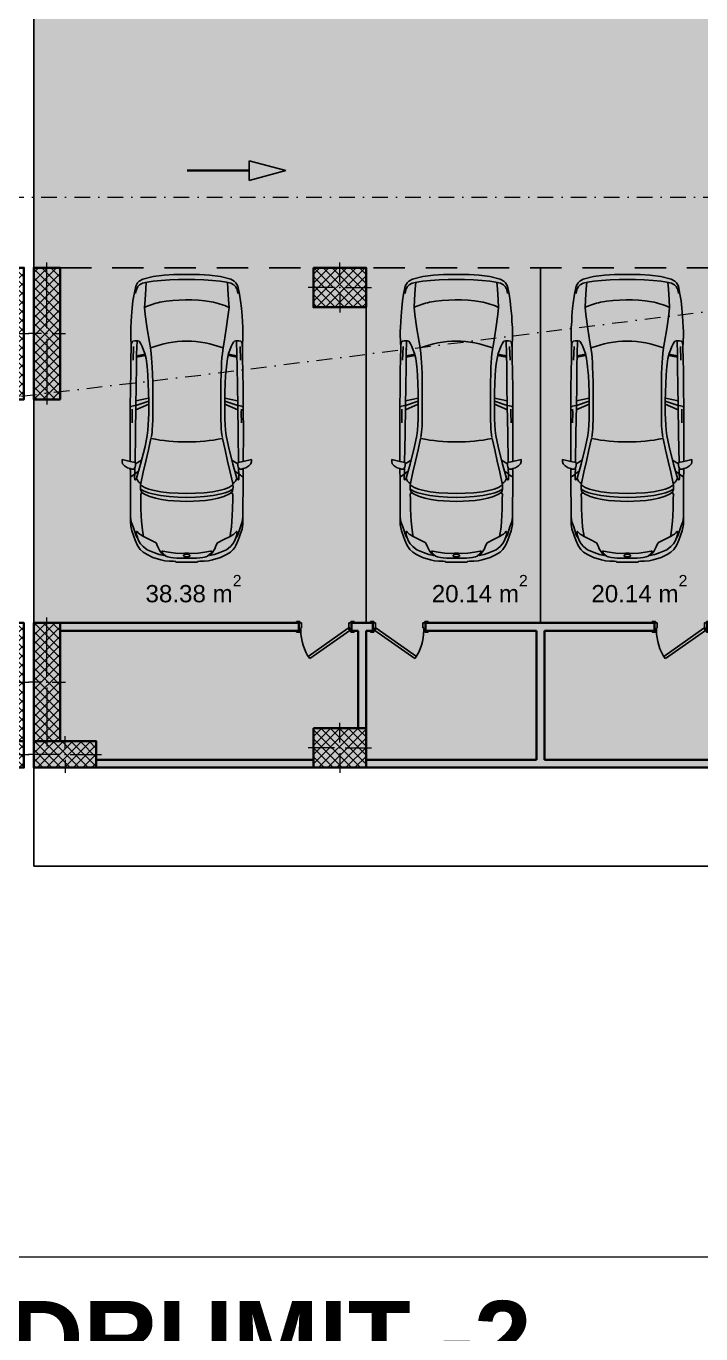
# Model space of a CAD drawing. Header units: millimetres. Extents: x -7085 to 122800, y -120799 to 121915.
# Drawn here: x 27435 to 37686, y -27612 to -7726 of the extents above; entities that cross this region are included whole.
import ezdxf

# ---------------------------------------------------------------- set-up
doc = ezdxf.new("R2010")
doc.units = ezdxf.units.MM
doc.header["$MEASUREMENT"] = 0
doc.linetypes.add('Dot & Dashed', pattern=[502.708322, 238.125, -132.291667, 0, -132.291655])
doc.linetypes.add('Long Dashed', pattern=[793.749976, 476.249993, -317.499983])
for name, color, linetype in [('A - Dimensionimi', 7, 'Continuous'), ('A - Muret', 7, 'Continuous'), ('A - Pllaka Themel', 7, 'Continuous'), ('A - Shtyllat', 7, 'Continuous'), ('A -Polyline', 7, 'Continuous'), ('Marker - Section', 7, 'Continuous')]:
    doc.layers.add(name, color=color, linetype=linetype)
for name, color, linetype, lineweight in [('A - Dimensionimi_Pen_No__1', 7, 'Continuous', 13), ('A - Dimensionimi_Pen_No__101', 252, 'Continuous', 13), ('A - Dimensionimi_Pen_No__47', 7, 'Continuous', 25), ('A - Muret_Pen_No__7', 7, 'Continuous', 35), ('A - Pllaka Themel_Pen_No__42', 8, 'Continuous', 25), ('A - Shtyllat_Pen_No__1', 7, 'Continuous', 13), ('A - Shtyllat_Pen_No__7', 7, 'Continuous', 35), ('A -Polyline_Pen_No__42', 8, 'Continuous', 25), ('ARCHICAD Doors_Pen_No__42', 8, 'Continuous', 25), ('Interior - Furniture _Pen_No__42', 8, 'Continuous', 25)]:
    doc.layers.add(name, color=color, linetype=linetype, lineweight=lineweight)
for name, color, linetype, lineweight, true_color in [('A - Fill Zone_Pen_No__102', 7, 'Continuous', 13, 0xcccccc), ('A - Fill Zone_Pen_No__156', 7, 'Continuous', 20, 0x54689e), ('A - Fill Zone_Pen_No__176', 7, 'Continuous', 15, 0x93a0c6), ('A - Muret_Pen_No__102', 7, 'Continuous', 13, 0xcccccc), ('A - Parcelat_Pen_No__161', 7, 'Continuous', 13, 0x6a6a6a), ('A -Polyline_Pen_No__48', 7, 'Continuous', 25, 0xa80f02), ('A -Polyline_Pen_No__8', 7, 'Continuous', 35, 0xa80f02), ('Annotation - Text_Pen_No__62', 7, 'Continuous', 20, 0xaaaaaa), ('Marker - Section_Pen_No__85', 7, 'Continuous', 20, 0x80c2ff)]:
    doc.layers.add(name, color=color, linetype=linetype, lineweight=lineweight, true_color=true_color)
doc.styles.add('GENERATED_STYLE_1', font='')
doc.styles.add('GENERATED_STYLE_2', font='')
doc.styles.get('GENERATED_STYLE_1').set_extended_font_data('Arial')
doc.styles.get('GENERATED_STYLE_2').set_extended_font_data('Arial', bold=True)
doc.dimstyles.new('GENERATED_STYLE__1', dxfattribs={"dimtxt": 202.500004, "dimasz": 71.25, "dimexe": 0.18, "dimexo": 100000, "dimgap": 0.09, "dimtad": 1, "dimtih": 1, "dimtoh": 1, "dimdec": 0, "dimlfac": 0.1, "dimzin": 0, "dimdsep": 46, "dimtxsty": 'GENERATED_STYLE_1', "dimblk": 'ARROWHEAD_6', "dimblk1": 'ARROWHEAD_6', "dimblk2": 'ARROWHEAD_6', "dimcen": 0.09, "dimclrd": 252, "dimclre": 252, "dimclrt": 7, "dimadec": 0, "dimazin": 0, "dimtfac": 1, "dimtdec": 4, "dimtmove": 0, "dimatfit": 3, "dimfxl": 0, "dimtolj": 1, "dimtzin": 0, "dimarcsym": 0})
pattern_1 = [(45, (0, 0), (-68.9429, 68.9429), []), (135, (0, 0), (68.9429, 68.9429), [])]

# ---------------------------------------------------------------- blocks, each defined once
blk = doc.blocks.new('Slab_2', base_point=(27550, -20501))
at = {"layer": 'A - Pllaka Themel_Pen_No__42', "color": 8, "linetype": 'Continuous', "lineweight": 25, "flags": 128}
blk.add_lwpolyline([(27550, -20501), (52100, -20501), (52100, 1500), (27550, 1500)], close=True, dxfattribs=at)
blk = doc.blocks.new('Door 22')
at = {"layer": 'ARCHICAD Doors_Pen_No__42', "color": 8, "linetype": 'Continuous', "lineweight": 25}
for p, q in [((-260, 394), (-237, 427)), ((-237, 427), (372, 0)), ((349, -33), (-260, 394)), ((-387, 24), (-437, 24)), ((-437, 24), (-437, 5)), ((-437, 5), (-387, 5)), ((-400, 5), (-437, 5)), ((-400, 5), (-437, 5)), ((-375, 5), (-400, 5)), ((-400, 5), (-400, 0)), ((-400, 0), (-400, 5)), ((-400, 0), (-400, 5)), ((-400, 0), (-375, 0)), ((-372, 0), (-400, 0)), ((-400, 0), (-400, -115)), ((-400, -115), (-400, 0)), ((-400, -115), (-400, 0)), ((-387, 5), (-387, 24)), ((-375, 0), (-375, 5)), ((-372, -40), (-372, 0)), ((372, 0), (349, -33)), ((400, 0), (372, 0)), ((372, 0), (372, -40)), ((400, 5), (375, 5)), ((375, 5), (375, 0)), ((375, 0), (400, 0)), ((437, 24), (387, 24)), ((387, 24), (387, 5)), ((387, 5), (437, 5)), ((400, 0), (400, 5)), ((400, 0), (400, 5)), ((400, 0), (400, 5)), ((400, 5), (437, 5)), ((400, 5), (437, 5)), ((400, -115), (400, 0)), ((400, -115), (400, 0)), ((400, -115), (400, 0)), ((437, 5), (437, 24)), ((-387, -115), (-437, -115)), ((-437, -115), (-437, -134)), ((-400, -115), (-437, -115)), ((-400, -115), (-437, -115)), ((-437, -134), (-387, -134)), ((-400, -115), (-360, -115)), ((-387, -134), (-387, -115)), ((-360, -40), (-372, -40)), ((-360, -115), (-360, -40)), ((372, -40), (360, -40)), ((360, -40), (360, -115)), ((360, -115), (400, -115)), ((437, -115), (387, -115)), ((387, -115), (387, -134)), ((387, -134), (437, -134)), ((400, -115), (437, -115)), ((400, -115), (437, -115)), ((437, -134), (437, -115))]:
    blk.add_line(p, q, dxfattribs=at)
blk.add_arc((372, 0), 744, 145, 180, dxfattribs=at)
blk = doc.blocks.new('Wall_4', base_point=(27550, -16801))
at = {"layer": 'A - Muret_Pen_No__102', "linetype": 'Continuous', "lineweight": 0, "true_color": 0xcccccc}
for points in [[(27950, -16801), (27950, -16921), (31580, -16921), (31580, -16801)], [(32380, -16801), (32380, -16921), (32704, -16921), (32704, -16801)], [(33504, -16801), (33504, -16921), (36984, -16921), (36984, -16801)], [(37900, -16801), (37784, -16801), (37784, -16921), (37900, -16921)]]:
    blk.add_hatch(color=254, dxfattribs=at).paths.add_polyline_path(points)
at = {"layer": 'A - Muret_Pen_No__7', "color": 7, "linetype": 'Continuous', "lineweight": 35}
for p, q in [((31580, -16801), (31543, -16801)), ((31580, -16801), (31580, -16916)), ((32380, -16801), (32417, -16801)), ((32380, -16801), (32380, -16916)), ((32704, -16801), (32667, -16801)), ((32704, -16801), (32704, -16916)), ((33504, -16801), (33541, -16801)), ((33504, -16801), (33504, -16916)), ((36984, -16801), (36947, -16801)), ((36984, -16801), (36984, -16916)), ((37784, -16801), (37821, -16801)), ((37784, -16801), (37784, -16916)), ((31580, -16921), (31543, -16921)), ((31580, -16916), (31580, -16921)), ((32380, -16916), (32380, -16921)), ((32380, -16921), (32417, -16921)), ((32704, -16921), (32667, -16921)), ((32704, -16916), (32704, -16921)), ((33504, -16916), (33504, -16921)), ((33504, -16921), (33541, -16921)), ((36984, -16921), (36947, -16921)), ((36984, -16916), (36984, -16921)), ((37784, -16916), (37784, -16921)), ((37784, -16921), (37821, -16921))]:
    blk.add_line(p, q, dxfattribs=at)
at = {"layer": 'A - Muret_Pen_No__7', "color": 7, "linetype": 'Continuous', "lineweight": 35, "flags": 128}
for points in [[(31580, -16801), (27950, -16801)], [(32704, -16801), (32380, -16801)], [(36984, -16801), (33504, -16801)], [(37900, -16801), (37784, -16801)], [(27950, -16921), (31580, -16921)], [(32380, -16921), (32480, -16921)], [(32600, -16921), (32704, -16921)], [(33504, -16921), (35190, -16921)], [(35310, -16921), (36984, -16921)], [(37784, -16921), (37900, -16921)]]:
    blk.add_lwpolyline(points, dxfattribs=at)
at = {"layer": 'ARCHICAD Doors_Pen_No__42', "color": 8, "linetype": 'Continuous', "lineweight": 25, "xscale": -1, "zscale": 1000, "rotation": 180}
for p in [(31980, -16916), (37384, -16916)]:
    blk.add_blockref('Door 22', p, dxfattribs=at)
at = {"layer": 'ARCHICAD Doors_Pen_No__42', "color": 8, "linetype": 'Continuous', "lineweight": 25, "zscale": 1000, "rotation": 180}
blk.add_blockref('Door 22', (33104, -16916), dxfattribs=at)
blk = doc.blocks.new('Wall_5', base_point=(32600, -16801))
at = {"layer": 'A - Muret_Pen_No__102', "linetype": 'Continuous', "lineweight": 0, "true_color": 0xcccccc}
blk.add_hatch(color=254, dxfattribs=at).paths.add_polyline_path([(32480, -16921), (32480, -18401), (32600, -18401), (32600, -16921)])
at = {"layer": 'A - Muret_Pen_No__7', "color": 7, "linetype": 'Continuous', "lineweight": 35, "flags": 128}
for points in [[(32480, -16921), (32480, -18401)], [(32600, -18401), (32600, -16921)]]:
    blk.add_lwpolyline(points, dxfattribs=at)
blk = doc.blocks.new('Wall_29', base_point=(35250, -16801))
at = {"layer": 'A - Muret_Pen_No__102', "linetype": 'Continuous', "lineweight": 0, "true_color": 0xcccccc}
blk.add_hatch(color=254, dxfattribs=at).paths.add_polyline_path([(35190, -16921), (35190, -18881), (35310, -18881), (35310, -16921)])
at = {"layer": 'A - Muret_Pen_No__7', "color": 7, "linetype": 'Continuous', "lineweight": 35, "flags": 128}
for points in [[(35190, -16921), (35190, -18881)], [(35310, -18881), (35310, -16921)]]:
    blk.add_lwpolyline(points, dxfattribs=at)
blk = doc.blocks.new('Wall_36', base_point=(28500, -19001))
at = {"layer": 'A - Muret_Pen_No__102', "linetype": 'Continuous', "lineweight": 0, "true_color": 0xcccccc}
for points in [[(28500, -18881), (28500, -19001), (31800, -19001), (31800, -18881)], [(37900, -18881), (32600, -18881), (32600, -19001), (37900, -19001)], [(41300, -18881), (38700, -18881), (38700, -19001), (41300, -19001)], [(42100, -18881), (42100, -19001), (47050, -19001), (47050, -18881)], [(47850, -18881), (47850, -19001), (51150, -19001), (51150, -18881)]]:
    blk.add_hatch(color=254, dxfattribs=at).paths.add_polyline_path(points)
at = {"layer": 'A - Muret_Pen_No__7', "color": 7, "linetype": 'Continuous', "lineweight": 35, "flags": 128}
for points in [[(31800, -18881), (28500, -18881)], [(35190, -18881), (32600, -18881)], [(37900, -18881), (35310, -18881)], [(41300, -18881), (38700, -18881)], [(44515, -18881), (42100, -18881)], [(47050, -18881), (44635, -18881)], [(51150, -18881), (47850, -18881)], [(28500, -19001), (31800, -19001)], [(32600, -19001), (37900, -19001)], [(38700, -19001), (41300, -19001)], [(42100, -19001), (47050, -19001)], [(47850, -19001), (51150, -19001)]]:
    blk.add_lwpolyline(points, dxfattribs=at)
blk = doc.blocks.new('Column_20', base_point=(27200, -17701))
at = {"layer": 'A - Shtyllat', "linetype": 'Continuous', "lineweight": 0, "true_color": 0x000000}
h = blk.add_hatch(dxfattribs=at)
h.set_pattern_fill('Concrete_Block', color=18, style=0, pattern_type=2)
h.set_pattern_definition(pattern_1)
h.paths.add_polyline_path([(27000, -16801), (27000, -18601), (27400, -18601), (27400, -16801)])
at = {"layer": 'A - Shtyllat_Pen_No__1', "color": 7, "linetype": 'Continuous', "lineweight": 13}
for p, q in [((27200, -17621), (27200, -16721)), ((27120, -17701), (26920, -17701)), ((27200, -17781), (27200, -18681)), ((27280, -17701), (27480, -17701))]:
    blk.add_line(p, q, dxfattribs=at)
blk.add_point((27200, -17701), dxfattribs=at)
at = {"layer": 'A - Shtyllat_Pen_No__7', "color": 7, "linetype": 'Continuous', "lineweight": 35, "flags": 128}
blk.add_lwpolyline([(27000, -16801), (27400, -16801), (27400, -18601), (27000, -18601)], close=True, dxfattribs=at)
blk = doc.blocks.new('Column_21', base_point=(26925, -18801))
at = {"layer": 'A - Shtyllat', "linetype": 'Continuous', "lineweight": 0, "true_color": 0x000000}
h = blk.add_hatch(dxfattribs=at)
h.set_pattern_fill('Concrete_Block', color=18, style=0, pattern_type=2)
h.set_pattern_definition(pattern_1)
h.paths.add_polyline_path([(26450, -19001), (27400, -19001), (27400, -18601), (26450, -18601)])
at = {"layer": 'A - Shtyllat_Pen_No__1', "color": 7, "linetype": 'Continuous', "lineweight": 13}
for p, q in [((26925, -18721), (26925, -18521)), ((26845, -18801), (26370, -18801)), ((26925, -18881), (26925, -19081)), ((27005, -18801), (27480, -18801))]:
    blk.add_line(p, q, dxfattribs=at)
blk.add_point((26925, -18801), dxfattribs=at)
at = {"layer": 'A - Shtyllat_Pen_No__7', "color": 7, "linetype": 'Continuous', "lineweight": 35, "flags": 128}
blk.add_lwpolyline([(26450, -19001), (26450, -18601), (27400, -18601), (27400, -19001)], close=True, dxfattribs=at)
blk = doc.blocks.new('Column_22', base_point=(27200, -12401))
at = {"layer": 'A - Shtyllat', "linetype": 'Continuous', "lineweight": 0, "true_color": 0x000000}
h = blk.add_hatch(dxfattribs=at)
h.set_pattern_fill('Concrete_Block', color=18, style=0, pattern_type=2)
h.set_pattern_definition(pattern_1)
h.paths.add_polyline_path([(27000, -13401), (27400, -13401), (27400, -11401), (27000, -11401)])
at = {"layer": 'A - Shtyllat_Pen_No__1', "color": 7, "linetype": 'Continuous', "lineweight": 13}
for p, q in [((27200, -12321), (27200, -11321)), ((27120, -12401), (26920, -12401)), ((27200, -12481), (27200, -13481)), ((27280, -12401), (27480, -12401))]:
    blk.add_line(p, q, dxfattribs=at)
blk.add_point((27200, -12401), dxfattribs=at)
at = {"layer": 'A - Shtyllat_Pen_No__7', "color": 7, "linetype": 'Continuous', "lineweight": 35, "flags": 128}
blk.add_lwpolyline([(27000, -13401), (27400, -13401), (27400, -11401), (27000, -11401)], close=True, dxfattribs=at)
blk = doc.blocks.new('Column_27', base_point=(27750, -17701))
at = {"layer": 'A - Shtyllat', "linetype": 'Continuous', "lineweight": 0, "true_color": 0x000000}
h = blk.add_hatch(dxfattribs=at)
h.set_pattern_fill('Concrete_Block', color=18, style=0, pattern_type=2)
h.set_pattern_definition(pattern_1)
h.paths.add_polyline_path([(27950, -16801), (27550, -16801), (27550, -18601), (27950, -18601)])
at = {"layer": 'A - Shtyllat_Pen_No__1', "color": 7, "linetype": 'Continuous', "lineweight": 13}
for p, q in [((27750, -17621), (27750, -16721)), ((27670, -17701), (27470, -17701)), ((27750, -17781), (27750, -18681)), ((27830, -17701), (28030, -17701))]:
    blk.add_line(p, q, dxfattribs=at)
blk.add_point((27750, -17701), dxfattribs=at)
at = {"layer": 'A - Shtyllat_Pen_No__7', "color": 7, "linetype": 'Continuous', "lineweight": 35, "flags": 128}
blk.add_lwpolyline([(27950, -16801), (27550, -16801), (27550, -18601), (27950, -18601)], close=True, dxfattribs=at)
blk = doc.blocks.new('Column_28', base_point=(28025, -18801))
at = {"layer": 'A - Shtyllat', "linetype": 'Continuous', "lineweight": 0, "true_color": 0x000000}
h = blk.add_hatch(dxfattribs=at)
h.set_pattern_fill('Concrete_Block', color=18, style=0, pattern_type=2)
h.set_pattern_definition(pattern_1)
h.paths.add_polyline_path([(28500, -19001), (28500, -18601), (27550, -18601), (27550, -19001)])
at = {"layer": 'A - Shtyllat_Pen_No__1', "color": 7, "linetype": 'Continuous', "lineweight": 13}
for p, q in [((28025, -18721), (28025, -18521)), ((27945, -18801), (27470, -18801)), ((28025, -18881), (28025, -19081)), ((28105, -18801), (28580, -18801))]:
    blk.add_line(p, q, dxfattribs=at)
blk.add_point((28025, -18801), dxfattribs=at)
at = {"layer": 'A - Shtyllat_Pen_No__7', "color": 7, "linetype": 'Continuous', "lineweight": 35, "flags": 128}
blk.add_lwpolyline([(28500, -19001), (28500, -18601), (27550, -18601), (27550, -19001)], close=True, dxfattribs=at)
blk = doc.blocks.new('Column_29', base_point=(27750, -12401))
at = {"layer": 'A - Shtyllat', "linetype": 'Continuous', "lineweight": 0, "true_color": 0x000000}
h = blk.add_hatch(dxfattribs=at)
h.set_pattern_fill('Concrete_Block', color=18, style=0, pattern_type=2)
h.set_pattern_definition(pattern_1)
h.paths.add_polyline_path([(27950, -13401), (27950, -11401), (27550, -11401), (27550, -13401)])
at = {"layer": 'A - Shtyllat_Pen_No__1', "color": 7, "linetype": 'Continuous', "lineweight": 13}
for p, q in [((27750, -12321), (27750, -11321)), ((27670, -12401), (27470, -12401)), ((27750, -12481), (27750, -13481)), ((27830, -12401), (28030, -12401))]:
    blk.add_line(p, q, dxfattribs=at)
blk.add_point((27750, -12401), dxfattribs=at)
at = {"layer": 'A - Shtyllat_Pen_No__7', "color": 7, "linetype": 'Continuous', "lineweight": 35, "flags": 128}
blk.add_lwpolyline([(27950, -13401), (27550, -13401), (27550, -11401), (27950, -11401)], close=True, dxfattribs=at)
blk = doc.blocks.new('Column_33', base_point=(32200, -11701))
at = {"layer": 'A - Shtyllat', "linetype": 'Continuous', "lineweight": 0, "true_color": 0x000000}
h = blk.add_hatch(dxfattribs=at)
h.set_pattern_fill('Concrete_Block', color=18, style=0, pattern_type=2)
h.set_pattern_definition(pattern_1)
h.paths.add_polyline_path([(31800, -11401), (31800, -12001), (32600, -12001), (32600, -11401)])
at = {"layer": 'A - Shtyllat_Pen_No__1', "color": 7, "linetype": 'Continuous', "lineweight": 13}
for p, q in [((32200, -11621), (32200, -11321)), ((32120, -11701), (31720, -11701)), ((32280, -11701), (32680, -11701)), ((32200, -11781), (32200, -12081))]:
    blk.add_line(p, q, dxfattribs=at)
blk.add_point((32200, -11701), dxfattribs=at)
at = {"layer": 'A - Shtyllat_Pen_No__7', "color": 7, "linetype": 'Continuous', "lineweight": 35, "flags": 128}
blk.add_lwpolyline([(31800, -11401), (31800, -12001), (32600, -12001), (32600, -11401)], close=True, dxfattribs=at)
blk = doc.blocks.new('Column_34', base_point=(32200, -18701))
at = {"layer": 'A - Shtyllat', "linetype": 'Continuous', "lineweight": 0, "true_color": 0x000000}
h = blk.add_hatch(dxfattribs=at)
h.set_pattern_fill('Concrete_Block', color=18, style=0, pattern_type=2)
h.set_pattern_definition(pattern_1)
h.paths.add_polyline_path([(31800, -18401), (31800, -19001), (32600, -19001), (32600, -18401)])
at = {"layer": 'A - Shtyllat_Pen_No__1', "color": 7, "linetype": 'Continuous', "lineweight": 13}
for p, q in [((32200, -18621), (32200, -18321)), ((32120, -18701), (31720, -18701)), ((32200, -18781), (32200, -19081)), ((32280, -18701), (32680, -18701))]:
    blk.add_line(p, q, dxfattribs=at)
blk.add_point((32200, -18701), dxfattribs=at)
at = {"layer": 'A - Shtyllat_Pen_No__7', "color": 7, "linetype": 'Continuous', "lineweight": 35, "flags": 128}
blk.add_lwpolyline([(31800, -18401), (31800, -19001), (32600, -19001), (32600, -18401)], close=True, dxfattribs=at)
blk = doc.blocks.new('Car 05 22')
at = {"layer": 'Interior - Furniture _Pen_No__42', "color": 8, "linetype": 'Continuous', "lineweight": 25}
for p, q in [((-585, 801), (-706, 776)), ((-483, 817), (-585, 801)), ((-372, 830), (-483, 817)), ((-252, 841), (-372, 830)), ((-168, 845), (-252, 841)), ((-78, 851), (-168, 845)), ((-24, 852), (-78, 851)), ((40, 852), (-24, 852)), ((231, 846), (40, 852)), ((125, 791), (129, 820)), ((129, 820), (139, 832)), ((139, 832), (165, 840)), ((165, 840), (195, 844)), ((195, 844), (231, 846)), ((211, 809), (418, 816)), ((400, 848), (231, 846)), ((591, 852), (400, 848)), ((857, 856), (591, 852)), ((1130, 859), (857, 856)), ((1115, 809), (1109, 774)), ((1120, 833), (1115, 809)), ((1121, 838), (1120, 836)), ((1120, 836), (1120, 833)), ((1130, 859), (1121, 838)), ((1536, 860), (1130, 859)), ((1163, 830), (1220, 829)), ((1220, 829), (1370, 831)), ((1958, 858), (1536, 860)), ((1961, 983), (1929, 983)), ((1929, 983), (1958, 858)), ((1958, 858), (1977, 777)), ((1997, 975), (1961, 983)), ((2027, 945), (1997, 975)), ((2055, 898), (2027, 945)), ((2068, 858), (2055, 898)), ((2063, 792), (2070, 800)), ((2120, 857), (2068, 858)), ((2075, 836), (2068, 858)), ((2070, 800), (2075, 809)), ((2075, 809), (2075, 836)), ((2193, 856), (2120, 857)), ((2148, 790), (2167, 814)), ((2167, 814), (2182, 834)), ((2182, 834), (2193, 856)), ((2808, 853), (2193, 856)), ((2856, 853), (2808, 853)), ((2808, 853), (2877, 843)), ((2891, 853), (2856, 853)), ((2877, 843), (2954, 814)), ((2923, 852), (2891, 853)), ((2904, 833), (2905, 833)), ((2945, 849), (2923, 852)), ((2990, 840), (2945, 849)), ((2954, 814), (3076, 775)), ((3014, 833), (2990, 840)), ((3154, 783), (3014, 833)), ((-815, 668), (-855, 511)), ((-785, 722), (-815, 668)), ((-758, 747), (-785, 722)), ((-768, 602), (-783, 510)), ((-768, 602), (-751, 670)), ((-764, 617), (-666, 624)), ((-706, 776), (-758, 747)), ((-729, 716), (-751, 670)), ((-701, 743), (-729, 716)), ((-665, 761), (-701, 743)), ((-666, 624), (-501, 634)), ((-627, 772), (-665, 761)), ((-595, 778), (-627, 772)), ((-501, 634), (-383, 642)), ((-383, 642), (-274, 631)), ((-274, 631), (-56, 601)), ((-56, 601), (146, 567)), ((126, 744), (125, 791)), ((327, 762), (125, 756)), ((132, 723), (126, 744)), ((147, 711), (132, 723)), ((171, 697), (147, 711)), ((213, 677), (171, 697)), ((266, 655), (213, 677)), ((319, 636), (266, 655)), ((393, 618), (319, 636)), ((522, 765), (327, 762)), ((339, 683), (330, 634)), ((355, 762), (339, 683)), ((357, 683), (347, 629)), ((373, 763), (357, 683)), ((475, 607), (393, 618)), ((521, 602), (475, 607)), ((570, 597), (521, 602)), ((814, 769), (522, 765)), ((653, 591), (570, 597)), ((1109, 774), (814, 769)), ((1036, 773), (997, 579)), ((1042, 578), (1108, 774)), ((1173, 775), (1090, 578)), ((1109, 774), (1538, 780)), ((1562, 601), (1484, 590)), ((1538, 780), (1975, 786)), ((1730, 634), (1562, 601)), ((2000, 702), (1730, 634)), ((1780, 582), (1953, 621)), ((1939, 686), (1996, 777)), ((1953, 621), (2122, 660)), ((1977, 777), (2020, 777)), ((2000, 702), (2214, 763)), ((2020, 777), (2044, 783)), ((2044, 783), (2063, 792)), ((2069, 788), (2065, 794)), ((2069, 788), (2148, 790)), ((2107, 732), (2148, 790)), ((2122, 660), (2294, 698)), ((2148, 790), (2206, 792)), ((2206, 792), (2227, 791)), ((2227, 770), (2214, 763)), ((2214, 763), (2238, 752)), ((2227, 791), (2233, 790)), ((2234, 774), (2227, 770)), ((2233, 790), (2238, 787)), ((2238, 777), (2234, 774)), ((2241, 784), (2238, 787)), ((2238, 777), (2241, 781)), ((2238, 752), (2259, 740)), ((2241, 781), (2241, 784)), ((2259, 740), (2269, 731)), ((2269, 731), (2279, 722)), ((2279, 722), (2294, 698)), ((2294, 698), (2317, 701)), ((2294, 698), (2294, 698)), ((2317, 701), (2346, 703)), ((2355, 640), (2317, 701)), ((2346, 703), (2379, 702)), ((2380, 575), (2355, 640)), ((2410, 649), (2379, 702)), ((2379, 702), (2411, 694)), ((2436, 583), (2410, 649)), ((2411, 694), (2411, 694)), ((2429, 682), (2411, 694)), ((2429, 682), (2457, 700)), ((2429, 682), (2429, 682)), ((2429, 682), (2457, 640)), ((2457, 700), (2535, 698)), ((2457, 640), (2487, 574)), ((2535, 698), (2535, 698)), ((2535, 698), (2673, 696)), ((2673, 696), (2787, 691)), ((2787, 691), (2868, 687)), ((2868, 687), (2960, 679)), ((2960, 679), (2868, 687)), ((2960, 679), (3047, 666)), ((3022, 758), (3024, 762)), ((3024, 754), (3022, 758)), ((3024, 762), (3035, 765)), ((3038, 743), (3024, 754)), ((3035, 765), (3047, 764)), ((3051, 731), (3038, 743)), ((3047, 764), (3061, 763)), ((3047, 666), (3100, 657)), ((3065, 715), (3051, 731)), ((3061, 763), (3090, 757)), ((3077, 698), (3065, 715)), ((3100, 763), (3076, 775)), ((3100, 657), (3077, 698)), ((3090, 757), (3108, 751)), ((3114, 753), (3100, 763)), ((3153, 554), (3100, 657)), ((3108, 751), (3123, 746)), ((3123, 746), (3114, 753)), ((3170, 727), (3123, 746)), ((3236, 748), (3154, 783)), ((3212, 701), (3170, 727)), ((3254, 663), (3212, 701)), ((3269, 728), (3236, 748)), ((3302, 603), (3254, 663)), ((3299, 706), (3269, 728)), ((3337, 663), (3299, 706)), ((3302, 603), (3346, 501)), ((3374, 604), (3337, 663)), ((3418, 513), (3374, 604)), ((-855, 511), (-875, 345)), ((-783, 510), (-795, 391)), ((146, 567), (233, 552)), ((233, 552), (315, 541)), ((315, 541), (384, 535)), ((384, 535), (454, 530)), ((454, 530), (526, 526)), ((526, 526), (628, 522)), ((628, 522), (757, 518)), ((773, 585), (653, 591)), ((757, 518), (1323, 518)), ((907, 580), (773, 585)), ((1042, 578), (907, 580)), ((1228, 578), (1042, 578)), ((1316, 580), (1228, 578)), ((1403, 584), (1316, 580)), ((1323, 518), (1420, 522)), ((1484, 590), (1403, 584)), ((1420, 522), (1467, 524)), ((1467, 524), (1511, 528)), ((1511, 528), (1554, 533)), ((1554, 533), (1597, 541)), ((1597, 541), (1597, 541)), ((1611, 544), (1780, 582)), ((2397, 514), (2380, 575)), ((2419, 396), (2397, 514)), ((2454, 522), (2436, 583)), ((2478, 401), (2454, 522)), ((2494, 269), (2478, 401)), ((2487, 574), (2492, 562)), ((2492, 562), (2518, 477)), ((2518, 477), (2538, 384)), ((3190, 476), (3153, 554)), ((3199, 467), (3190, 476)), ((3221, 454), (3199, 467)), ((3256, 439), (3221, 454)), ((3288, 425), (3256, 439)), ((3319, 408), (3288, 425)), ((3353, 384), (3319, 408)), ((3346, 501), (3374, 420)), ((3391, 344), (3374, 420)), ((3457, 393), (3418, 513)), ((-875, 345), (-883, 195)), ((-802, 259), (-807, 125)), ((-795, 391), (-802, 259)), ((2434, 266), (2419, 396)), ((2442, 132), (2434, 266)), ((2503, 133), (2494, 269)), ((2538, 384), (2551, 286)), ((2551, 286), (2560, 194)), ((3325, 377), (3321, 370)), ((3321, 370), (3321, 362)), ((3321, 362), (3338, 277)), ((3328, 380), (3325, 377)), ((3338, 379), (3328, 380)), ((3364, 358), (3338, 379)), ((3338, 277), (3352, 173)), ((3377, 360), (3353, 384)), ((3397, 316), (3364, 358)), ((3391, 344), (3377, 360)), ((3408, 289), (3397, 316)), ((3408, 289), (3414, 267)), ((3414, 267), (3418, 243)), ((3418, 243), (3424, 201)), ((3424, 201), (3428, 152)), ((3468, 331), (3457, 393)), ((3474, 264), (3468, 331)), ((3478, 200), (3474, 264)), ((3479, 165), (3478, 200)), ((-883, 195), (-885, 0)), ((-885, 0), (-883, -195)), ((-807, 125), (-808, 0)), ((-807, -125), (-808, 0)), ((2444, 0), (2442, 132)), ((2444, 0), (2442, -132)), ((2506, 0), (2503, 133)), ((2560, 194), (2564, 101)), ((2564, 101), (2566, 0)), ((2564, -101), (2566, 0)), ((3352, 173), (3358, 76)), ((3354, 28), (3358, 76)), ((3354, 28), (3354, -1)), ((3354, -28), (3354, 1)), ((3371, 12), (3370, -1)), ((3371, -12), (3370, 1)), ((3372, 24), (3371, 12)), ((3376, 39), (3372, 24)), ((3382, 47), (3376, 39)), ((3386, 48), (3382, 47)), ((3386, 48), (3394, 48)), ((3399, 47), (3394, 48)), ((3404, 39), (3399, 47)), ((3404, 39), (3408, 24)), ((3408, 24), (3410, 8)), ((3410, 8), (3410, 0)), ((3432, 40), (3428, 152)), ((3432, 57), (3432, 57)), ((3432, 0), (3432, 40)), ((3432, 0), (3432, -40)), ((3490, 165), (3479, 165)), ((3490, -165), (3490, 165)), ((-883, -195), (-875, -345)), ((-802, -259), (-807, -125)), ((2442, -132), (2434, -266)), ((2503, -133), (2494, -269)), ((2506, 0), (2503, -133)), ((2551, -286), (2560, -194)), ((2560, -194), (2564, -101)), ((3338, -277), (3352, -173)), ((3352, -173), (3358, -76)), ((3354, -28), (3358, -76)), ((3372, -24), (3371, -12)), ((3376, -39), (3372, -24)), ((3382, -47), (3376, -39)), ((3386, -48), (3382, -47)), ((3386, -48), (3394, -48)), ((3399, -47), (3394, -48)), ((3404, -39), (3399, -47)), ((3404, -39), (3408, -24)), ((3408, -24), (3410, -8)), ((3410, -8), (3410, 0)), ((3424, -201), (3428, -152)), ((3432, -40), (3428, -152)), ((3432, -57), (3432, -57)), ((3478, -200), (3479, -165)), ((3479, -165), (3490, -165)), ((-875, -345), (-855, -511)), ((-795, -391), (-802, -259)), ((-783, -510), (-795, -391)), ((2419, -396), (2397, -514)), ((2434, -266), (2419, -396)), ((2494, -269), (2478, -401)), ((2518, -477), (2538, -384)), ((2538, -384), (2551, -286)), ((3353, -384), (3319, -408)), ((3321, -362), (3338, -277)), ((3321, -370), (3321, -362)), ((3325, -377), (3321, -370)), ((3328, -380), (3325, -377)), ((3338, -379), (3328, -380)), ((3364, -358), (3338, -379)), ((3377, -360), (3353, -384)), ((3397, -316), (3364, -358)), ((3391, -344), (3374, -420)), ((3391, -344), (3377, -360)), ((3408, -289), (3397, -316)), ((3408, -289), (3414, -267)), ((3414, -267), (3418, -243)), ((3418, -243), (3424, -201)), ((3418, -513), (3457, -393)), ((3457, -393), (3468, -331)), ((3468, -331), (3474, -264)), ((3474, -264), (3478, -200)), ((-855, -511), (-815, -668)), ((-768, -602), (-783, -510)), ((-56, -601), (146, -567)), ((146, -567), (233, -552)), ((233, -552), (315, -541)), ((315, -541), (384, -535)), ((384, -535), (454, -530)), ((454, -530), (526, -526)), ((526, -526), (628, -522)), ((653, -591), (570, -597)), ((628, -522), (757, -518)), ((773, -585), (653, -591)), ((757, -518), (1323, -518)), ((907, -580), (773, -585)), ((1042, -578), (907, -580)), ((1036, -773), (997, -579)), ((1042, -578), (1108, -774)), ((1228, -578), (1042, -578)), ((1173, -775), (1090, -578)), ((1316, -580), (1228, -578)), ((1403, -584), (1316, -580)), ((1323, -518), (1420, -522)), ((1484, -590), (1403, -584)), ((1420, -522), (1467, -524)), ((1467, -524), (1511, -528)), ((1562, -601), (1484, -590)), ((1511, -528), (1554, -533)), ((1554, -533), (1597, -541)), ((1597, -541), (1597, -541)), ((1611, -544), (1780, -582)), ((1780, -582), (1953, -621)), ((2380, -575), (2355, -640)), ((2397, -514), (2380, -575)), ((2436, -583), (2410, -649)), ((2454, -522), (2436, -583)), ((2478, -401), (2454, -522)), ((2457, -640), (2487, -574)), ((2487, -574), (2492, -562)), ((2492, -562), (2518, -477)), ((3153, -554), (3100, -657)), ((3190, -476), (3153, -554)), ((3199, -467), (3190, -476)), ((3221, -454), (3199, -467)), ((3256, -439), (3221, -454)), ((3288, -425), (3256, -439)), ((3319, -408), (3288, -425)), ((3302, -603), (3346, -501)), ((3346, -501), (3374, -420)), ((3374, -604), (3418, -513)), ((-815, -668), (-785, -722)), ((-785, -722), (-758, -747)), ((-768, -602), (-751, -670)), ((-764, -617), (-666, -624)), ((-758, -747), (-706, -776)), ((-729, -716), (-751, -670)), ((-701, -743), (-729, -716)), ((-706, -776), (-585, -801)), ((-665, -761), (-701, -743)), ((-666, -624), (-501, -634)), ((-627, -772), (-665, -761)), ((-595, -778), (-627, -772)), ((-501, -634), (-383, -642)), ((-383, -642), (-274, -631)), ((-274, -631), (-56, -601)), ((126, -744), (125, -791)), ((327, -762), (125, -756)), ((125, -791), (129, -820)), ((132, -723), (126, -744)), ((147, -711), (132, -723)), ((171, -697), (147, -711)), ((213, -677), (171, -697)), ((266, -655), (213, -677)), ((319, -636), (266, -655)), ((393, -618), (319, -636)), ((522, -765), (327, -762)), ((339, -683), (330, -634)), ((355, -762), (339, -683)), ((357, -683), (347, -629)), ((373, -763), (357, -683)), ((475, -607), (393, -618)), ((521, -602), (475, -607)), ((570, -597), (521, -602)), ((814, -769), (522, -765)), ((1109, -774), (814, -769)), ((1109, -774), (1538, -780)), ((1115, -809), (1109, -774)), ((1538, -780), (1975, -786)), ((1730, -634), (1562, -601)), ((2000, -702), (1730, -634)), ((1939, -686), (1996, -777)), ((1953, -621), (2122, -660)), ((1958, -858), (1977, -777)), ((1977, -777), (2020, -777)), ((2000, -702), (2214, -763)), ((2020, -777), (2044, -783)), ((2044, -783), (2063, -792)), ((2063, -792), (2070, -800)), ((2069, -788), (2065, -794)), ((2069, -788), (2148, -790)), ((2107, -732), (2148, -790)), ((2122, -660), (2294, -698)), ((2148, -790), (2167, -814)), ((2148, -790), (2206, -792)), ((2206, -792), (2227, -791)), ((2214, -763), (2238, -752)), ((2227, -770), (2214, -763)), ((2234, -774), (2227, -770)), ((2227, -791), (2233, -790)), ((2233, -790), (2238, -787)), ((2238, -777), (2234, -774)), ((2238, -752), (2259, -740)), ((2238, -777), (2241, -781)), ((2241, -784), (2238, -787)), ((2241, -781), (2241, -784)), ((2259, -740), (2269, -731)), ((2269, -731), (2279, -722)), ((2279, -722), (2294, -698)), ((2294, -698), (2317, -701)), ((2294, -698), (2294, -698)), ((2355, -640), (2317, -701)), ((2317, -701), (2346, -703)), ((2346, -703), (2379, -702)), ((2410, -649), (2379, -702)), ((2379, -702), (2411, -694)), ((2429, -682), (2411, -694)), ((2411, -694), (2411, -694)), ((2429, -682), (2457, -640)), ((2429, -682), (2429, -682)), ((2429, -682), (2457, -700)), ((2457, -700), (2535, -698)), ((2535, -698), (2673, -696)), ((2535, -698), (2535, -698)), ((2673, -696), (2787, -691)), ((2787, -691), (2868, -687)), ((2868, -687), (2960, -679)), ((2960, -679), (2868, -687)), ((2954, -814), (3076, -775)), ((2960, -679), (3047, -666)), ((3014, -833), (3154, -783)), ((3024, -754), (3022, -758)), ((3022, -758), (3024, -762)), ((3038, -743), (3024, -754)), ((3024, -762), (3035, -765)), ((3035, -765), (3047, -764)), ((3051, -731), (3038, -743)), ((3047, -666), (3100, -657)), ((3047, -764), (3061, -763)), ((3065, -715), (3051, -731)), ((3061, -763), (3090, -757)), ((3077, -698), (3065, -715)), ((3100, -763), (3076, -775)), ((3100, -657), (3077, -698)), ((3090, -757), (3108, -751)), ((3114, -753), (3100, -763)), ((3108, -751), (3123, -746)), ((3123, -746), (3114, -753)), ((3170, -727), (3123, -746)), ((3154, -783), (3236, -748)), ((3212, -701), (3170, -727)), ((3254, -663), (3212, -701)), ((3236, -748), (3269, -728)), ((3302, -603), (3254, -663)), ((3269, -728), (3299, -706)), ((3299, -706), (3337, -663)), ((3337, -663), (3374, -604)), ((-585, -801), (-483, -817)), ((-483, -817), (-372, -830)), ((-372, -830), (-252, -841)), ((-252, -841), (-168, -845)), ((-168, -845), (-78, -851)), ((-78, -851), (-24, -852)), ((-24, -852), (40, -852)), ((40, -852), (231, -846)), ((129, -820), (139, -832)), ((139, -832), (165, -840)), ((165, -840), (195, -844)), ((195, -844), (231, -846)), ((211, -809), (418, -816)), ((231, -846), (400, -848)), ((400, -848), (591, -852)), ((591, -852), (857, -856)), ((857, -856), (1130, -859)), ((1120, -833), (1115, -809)), ((1120, -836), (1120, -833)), ((1121, -838), (1120, -836)), ((1130, -859), (1121, -838)), ((1130, -859), (1536, -860)), ((1163, -830), (1220, -829)), ((1220, -829), (1370, -831)), ((1536, -860), (1958, -858)), ((1958, -858), (1929, -983)), ((1929, -983), (1961, -983)), ((1961, -983), (1997, -975)), ((1997, -975), (2027, -945)), ((2027, -945), (2055, -898)), ((2055, -898), (2068, -858)), ((2075, -836), (2068, -858)), ((2068, -858), (2120, -857)), ((2070, -800), (2075, -809)), ((2075, -809), (2075, -836)), ((2120, -857), (2193, -856)), ((2167, -814), (2182, -834)), ((2182, -834), (2193, -856)), ((2193, -856), (2808, -853)), ((2808, -853), (2877, -843)), ((2808, -853), (2856, -853)), ((2856, -853), (2891, -853)), ((2877, -843), (2954, -814)), ((2891, -853), (2923, -852)), ((2923, -852), (2945, -849)), ((2945, -849), (2990, -840)), ((2990, -840), (3014, -833))]:
    blk.add_line(p, q, dxfattribs=at)
for centre, radius, start, end in [((493, 218), 973, 154.1545, 170.9117), ((1650, 0), 1520, 158.6992, 201.3008), ((-1245, 0), 2907, 349.2142, 10.7858), ((1856, -2), 2354, 170.8804, 189.9223), ((493, -218), 973, 191.2305, 205.8455)]:
    blk.add_arc(centre, radius, start, end, dxfattribs=at)
blk = doc.blocks.new('Polyline_2', base_point=(29882, -9922))
at = {"layer": 'A -Polyline_Pen_No__48', "linetype": 'Continuous', "lineweight": 25, "true_color": 0xa80f02}
blk.add_hatch(color=14, dxfattribs=at).paths.add_polyline_path([(31382, -9922), (30822, -9772), (30822, -10072)])
at = {"layer": 'A -Polyline_Pen_No__48', "color": 14, "linetype": 'Continuous', "lineweight": 25, "true_color": 0xa80f02}
for p, q in [((31382, -9922), (30822, -9772)), ((30822, -10072), (30822, -9772)), ((31382, -9922), (30822, -10072))]:
    blk.add_line(p, q, dxfattribs=at)
at = {"layer": 'A -Polyline_Pen_No__8', "color": 14, "linetype": 'Continuous', "lineweight": 35, "true_color": 0xa80f02, "flags": 128}
blk.add_lwpolyline([(29882, -9922), (30822, -9922)], dxfattribs=at)
blk = doc.blocks.new('*D158')
at = {"layer": 'A - Dimensionimi_Pen_No__101', "color": 252, "linetype": 'Continuous', "lineweight": 13}
for p, q in [((-1906, -26443), (-1850, -26443)), ((-1850, -26513), (-1850, -26373)), ((-1850, -26443), (52100, -26443)), ((52100, -26513), (52100, -26373)), ((52100, -26443), (52156, -26443))]:
    blk.add_line(p, q, dxfattribs=at)
at = {"layer": 'A - Dimensionimi_Pen_No__47', "color": 7, "linetype": 'Continuous', "lineweight": 25}
for p, q in [((-1813, -26406), (-1888, -26481)), ((52062, -26481), (52137, -26406))]:
    blk.add_line(p, q, dxfattribs=at)
at = {"layer": 'A - Dimensionimi_Pen_No__1', "color": 7, "lineweight": 13, "insert": (24779, -26403), "char_height": 202.5, "attachment_point": 7, "style": 'GENERATED_STYLE_1'}
blk.add_mtext('\\A1;{\\pql;\\fArial|b0|i0|c0|p34;5,395}', dxfattribs=at)
blk = doc.blocks.new('ARROWHEAD_6')
at = {"color": 0, "linetype": 'Continuous', "lineweight": 0}
for p, q in [((0, 0), (-1, 0)), ((-0.5, -0.5), (0.5, 0.5))]:
    blk.add_line(p, q, dxfattribs=at)
blk = doc.blocks.new('Cutting Plane_1', base_point=(-2729, -10325))
at = {"layer": 'Marker - Section_Pen_No__85', "color": 151, "linetype": 'Dot & Dashed', "lineweight": 20, "true_color": 0x80c2ff}
blk.add_line((-2504, -10325), (75513, -10325), dxfattribs=at)

msp = doc.modelspace()

# ---------------------------------------------------------------- hatches: boundary and pattern name
at = {"layer": 'A - Fill Zone_Pen_No__102', "linetype": 'Continuous', "lineweight": 0, "true_color": 0xf2f2f2}
for points in [[(32600, -11400.8), (27550, -11400.8), (27550, -19000.8), (32600, -19000.8)], [(35250, -11400.8), (32600, -11400.8), (32600, -19000.8), (35250, -19000.8)], [(37900, -11400.8), (35250, -11400.8), (35250, -19000.8), (37900, -19000.8)]]:
    msp.add_hatch(color=7, dxfattribs=at).paths.add_polyline_path(points)
at = {"layer": 'A - Fill Zone_Pen_No__176', "linetype": 'Continuous', "lineweight": 0, "true_color": 0x242831}
msp.add_hatch(color=250, dxfattribs=at).paths.add_polyline_path([(52100, -6200), (27550, -6200), (27550, -11400.8), (32600, -11400.8), (37900, -11400.8), (52100, -11400.8)])

# ---------------------------------------------------------------- linework, layer by layer
at = {"layer": 'A - Parcelat_Pen_No__161', "color": 251, "linetype": 'Dot & Dashed', "lineweight": 13, "true_color": 0x6a6a6a, "flags": 128}
msp.add_lwpolyline([(78174.6, 13495.2), (76868.1, 28902.6), (36954.2, 31249.8), (-4039.2, 35214.3), (-1402.3, 28994.9), (4335.3, 9784.6), (4468.9, 9352), (4547.4, 9079.9), (4575.2, 8977.2), (7707.1, -2125.5), (20173.5, -14195.2), (29997.2, -13042.7), (42854.3, -11424.8), (77930.3, -6932.1)], close=True, dxfattribs=at)
at = {"layer": 'A -Polyline_Pen_No__42', "color": 8, "linetype": 'Long Dashed', "lineweight": 25}
msp.add_lwpolyline([(27950, -11400.8), (37900, -11400.8)], dxfattribs=at)
at = {"layer": 'A -Polyline_Pen_No__42', "color": 8, "linetype": 'Continuous', "lineweight": 25}
for points in [[(35250, -16800.8), (35250, -11400.8)], [(32600, -16800.8), (32600, -12000.8)]]:
    msp.add_lwpolyline(points, dxfattribs=at)

# ---------------------------------------------------------------- block references
at = {"layer": 'A - Muret', "color": 7, "lineweight": 35}
for name, p in [('Wall_4', (27550, -16800.8)), ('Wall_5', (32600, -16800.8)), ('Wall_29', (35250, -16800.8)), ('Wall_36', (28500, -19000.8))]:
    msp.add_blockref(name, p, dxfattribs=at)
at = {"layer": 'A - Pllaka Themel', "color": 8, "linetype": 'Continuous', "lineweight": 25}
msp.add_blockref('Slab_2', (27550, -20500.8), dxfattribs=at)
at = {"layer": 'A - Shtyllat', "color": 7, "lineweight": 35}
for name, p in [('Column_22', (27200, -12400.8)), ('Column_29', (27750, -12400.8)), ('Column_33', (32200, -11700.8)), ('Column_20', (27200, -17700.8)), ('Column_27', (27750, -17700.8)), ('Column_34', (32200, -18700.8)), ('Column_21', (26925, -18800.8)), ('Column_28', (28025, -18800.8))]:
    msp.add_blockref(name, p, dxfattribs=at)
at = {"layer": 'A -Polyline', "color": 14, "linetype": 'Continuous', "lineweight": 35, "true_color": 0xa80f02}
msp.add_blockref('Polyline_2', (29881.6, -9921.9), dxfattribs=at)
at = {"layer": 'Interior - Furniture _Pen_No__42', "color": 8, "linetype": 'Continuous', "lineweight": 25, "zscale": 1000, "rotation": 270}
for p in [(29875, -12386.2), (33971.5, -12386.2), (36568.4, -12386.2)]:
    msp.add_blockref('Car 05 22', p, dxfattribs=at)
at = {"layer": 'Marker - Section', "color": 151, "lineweight": 20, "true_color": 0x80c2ff}
msp.add_blockref('Cutting Plane_1', (-2729, -10324.9), dxfattribs=at)

# ---------------------------------------------------------------- texts
at = {"layer": 'A - Fill Zone_Pen_No__156', "color": 165, "lineweight": 20, "true_color": 0x54689e, "char_height": 262.5, "attachment_point": 7, "style": 'GENERATED_STYLE_2'}
for s, insert in [('{\\fArial|b0|i0|c0|p34;38.38 m{\\H0.66x;\\S2^  ;}}', (29248.2, -16490.9)), ('{\\fArial|b0|i0|c0|p34;20.14 m{\\H0.66x;\\S2^  ;}}', (33597.6, -16490.9)), ('{\\fArial|b0|i0|c0|p34;20.14 m{\\H0.66x;\\S2^  ;}}', (36022.6, -16490.9))]:
    msp.add_mtext(s, dxfattribs=dict(at, insert=insert))
at = {"layer": 'Annotation - Text_Pen_No__62', "color": 253, "linetype": 'Continuous', "lineweight": 20, "true_color": 0xaaaaaa, "insert": (23633.9, -27111.4), "char_height": 1125, "attachment_point": 2, "style": 'GENERATED_STYLE_2'}
msp.add_mtext('\\A1;{\\pqc;\\fArial|b1|i0|c0|p34;PLANIMETRIA E BODRUMIT -2}', dxfattribs=at)

# ---------------------------------------------------------------- dimensions: what is measured, and where the dimension line sits
at = {"layer": 'A - Dimensionimi', "color": 252, "linetype": 'Continuous', "lineweight": 13}
dim = msp.add_linear_dim(base=(52100, -26443.2), p1=(-1850, -20500.8), p2=(52100, -19000.8), dimstyle='GENERATED_STYLE__1', dxfattribs=at)
dim.commit()
dim.dimension.update_dxf_attribs({"geometry": '*D158', "text_midpoint": (25119, -26301.4), "dimtype": 160})

doc.saveas('drawing.dxf')
